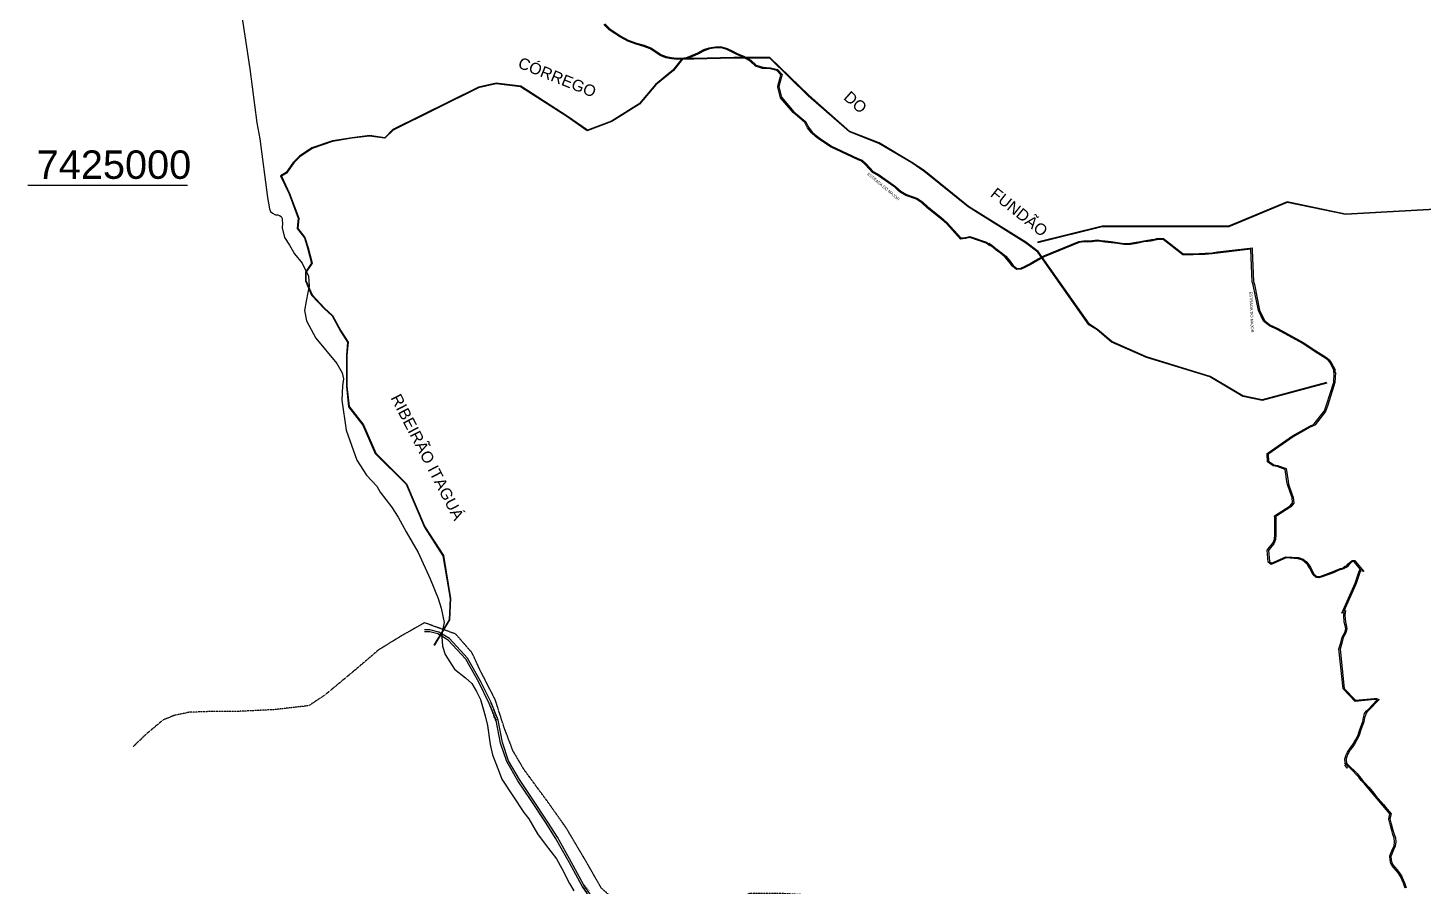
# Model space of a CAD drawing. Header units: millimetres. Extents: x 583 to 26013, y 350 to 21391.
# Drawn here: x 638 to 5547, y 12884 to 15904 of the extents above; entities that cross this region are included whole.
import ezdxf

# ---------------------------------------------------------------- set-up
doc = ezdxf.new("R2010")
doc.units = ezdxf.units.MM
doc.linetypes.add('HIDDEN', pattern=[0.375, 0.25, -0.125])
for name, color, linetype in [('1141-_REAS_POLIGONAIS', 170, 'Continuous'), ('divisa municipio', 40, 'Continuous'), ('ESTRADA ROMEIROS', 210, 'Continuous'), ('LINE', 7, 'Continuous'), ('RIOS', 140, 'Continuous')]:
    doc.layers.add(name, color=color, linetype=linetype)
doc.styles.add('EU', font='arial.ttf', dxfattribs={"height": 10})

msp = doc.modelspace()

# ---------------------------------------------------------------- linework, layer by layer
at = {"lineweight": 25}
msp.add_line((1199.96757, 15349.85691), (638.46181, 15349.85691), dxfattribs=at)
at = {"layer": '1141-_REAS_POLIGONAIS', "color": 0, "linetype": 'Continuous'}
for p, q in [((2102.80051, 13811.08541), (2096.71051, 13784.71541)), ((2265.42651, 13382.02741), (2273.54551, 13345.51541)), ((2297.90551, 13282.63441), (2306.02551, 13260.32141))]:
    msp.add_line(p, q, dxfattribs=at)
at = {"layer": 'divisa municipio', "color": 0, "linetype": 'Continuous'}
for p, q in [((1382.05751, 16008.68441), (1419.72651, 15760.55241)), ((1419.72651, 15760.55241), (1444.16051, 15570.40941)), ((1444.16051, 15570.40941), (1454.34151, 15513.43741)), ((1454.34151, 15513.43741), (1481.82951, 15307.01641)), ((1481.82951, 15307.01641), (1488.44651, 15266.93341)), ((1488.44651, 15266.93341), (1492.51951, 15258.28641)), ((1492.51951, 15258.28641), (1498.62751, 15251.67341)), ((1498.62751, 15251.67341), (1506.77251, 15247.60341)), ((1506.77251, 15247.60341), (1509.31751, 15246.58641)), ((1509.31751, 15246.58641), (1517.46251, 15246.58641)), ((1517.46251, 15246.58641), (1524.07951, 15244.04341)), ((1524.07951, 15244.04341), (1529.17051, 15240.99141)), ((1529.17051, 15240.99141), (1532.73351, 15233.36041)), ((1532.73351, 15233.36041), (1533.24251, 15226.74841)), ((1533.24251, 15226.74841), (1534.26051, 15217.08341)), ((1534.26051, 15217.08341), (1533.24251, 15200.80541)), ((1533.24251, 15200.80541), (1540.73251, 15167.05241)), ((1540.73251, 15167.05241), (1559.05751, 15139.58341)), ((1559.05751, 15139.58341), (1576.36551, 15109.06341)), ((1576.36551, 15109.06341), (1603.85351, 15076.50741)), ((1603.85351, 15076.50741), (1625.23351, 15030.72641)), ((1625.23351, 15030.72641), (1628.28751, 14995.11941)), ((1623.19651, 14972.73741), (1618.10651, 14942.21741)), ((1628.28751, 14995.11941), (1623.19651, 14972.73741)), ((1618.10651, 14942.21741), (1611.99751, 14909.66141)), ((1611.99751, 14909.66141), (1619.12451, 14873.03641)), ((1619.12451, 14873.03641), (1651.70351, 14811.99541)), ((1651.70351, 14811.99541), (1725.00451, 14723.69041)), ((1725.00451, 14723.69041), (1744.34851, 14690.11741)), ((1744.34851, 14690.11741), (1748.42051, 14668.75341)), ((1745.36651, 14644.33641), (1743.33051, 14594.48641)), ((1748.42051, 14668.75341), (1745.36651, 14644.33641)), ((1743.33051, 14594.48641), (1758.60151, 14488.68141)), ((1758.60151, 14488.68141), (1796.27051, 14382.57541)), ((1796.27051, 14382.57541), (1829.86751, 14330.69041)), ((1829.86751, 14330.69041), (1865.82151, 14290.93641)), ((1865.82151, 14290.93641), (1877.95651, 14270.72641)), ((1877.95651, 14270.72641), (1917.39551, 14218.18141)), ((1917.39551, 14218.18141), (1941.66551, 14181.80341)), ((1941.66551, 14181.80341), (1968.96951, 14131.27941)), ((1968.96951, 14131.27941), (2011.44251, 14057.51341)), ((2011.44251, 14057.51341), (2054.08151, 13965.24641)), ((2054.08151, 13965.24641), (2082.50051, 13896.27941)), ((2082.50051, 13896.27941), (2092.65051, 13861.79641)), ((2092.65051, 13861.79641), (2102.80051, 13811.08541)), ((2096.71051, 13784.71541), (2094.68051, 13762.40241)), ((2094.68051, 13762.40241), (2096.71051, 13727.91941)), ((2096.71051, 13727.91941), (2106.86051, 13699.52141)), ((2106.86051, 13699.52141), (2139.56851, 13647.75141)), ((2139.56851, 13647.75141), (2178.13751, 13617.32541)), ((2178.13751, 13617.32541), (2200.46751, 13597.04141)), ((2200.46751, 13597.04141), (2216.70651, 13568.64341)), ((2216.70651, 13568.64341), (2230.91651, 13540.24441)), ((2230.91651, 13540.24441), (2247.15651, 13483.44841)), ((2247.15651, 13483.44841), (2255.27651, 13448.96541)), ((2255.27651, 13448.96541), (2265.42651, 13382.02741)), ((2273.54551, 13345.51541), (2297.90551, 13282.63441)), ((2306.02551, 13260.32141), (2383.16451, 13142.67241)), ((2383.16451, 13142.67241), (2401.43351, 13120.35941)), ((2401.43351, 13120.35941), (2431.88351, 13067.62041)), ((2431.88351, 13067.62041), (2458.27251, 13031.10841)), ((2458.27251, 13031.10841), (2498.87251, 12980.39741)), ((2498.87251, 12980.39741), (2517.14151, 12945.91441)), ((2517.14151, 12945.91441), (2543.53151, 12893.17541)), ((2543.53151, 12893.17541), (2559.77151, 12866.80541))]:
    msp.add_line(p, q, dxfattribs=at)
at = {"layer": 'ESTRADA ROMEIROS', "color": 0}
for points in [[(2631.91787, 12834.75377), (2594.86318, 12887.7974), (2550.45869, 12969.53947), (2501.37907, 13056.21636), (2468.09564, 13108.86586), (2412.17641, 13192.57573), (2367.93409, 13258.6499), (2329.79298, 13325.34497), (2308.36385, 13388.98528), (2292.95987, 13468.31067), (2267.86158, 13529.90093), (2230.95625, 13604.69759), (2184.9216, 13686.67825), (2122.00453, 13755.13548), (2083.72346, 13778.19586), (2052.99951, 13785.91374), (2033.72531, 13785.45973)], [(2626.46316, 12830.33883), (2588.8997, 12884.11076), (2544.33707, 12966.14395), (2495.37147, 13052.61947), (2462.22592, 13105.05087), (2406.35779, 13188.68424), (2361.98016, 13254.96048), (2323.3771, 13322.46334), (2301.58108, 13387.19326), (2286.21885, 13466.30361), (2261.4735, 13527.02778), (2224.76135, 13601.43293), (2179.21671, 13682.54095), (2117.53111, 13749.65828), (2081.00561, 13771.66111), (2052.21505, 13778.89332), (2033.89016, 13778.46167)]]:
    msp.add_lwpolyline(points, dxfattribs=at)
at = {"layer": 'LINE', "color": 0}
for points in [[(5484.09467, 12876.29361), (5480.34235, 12887.34051), (5478.2056, 12893.80462), (5474.18252, 12904.91157), (5467.53318, 12918.27643), (5460.29556, 12929.40112), (5453.008, 12938.62053), (5444.44474, 12947.86163), (5438.54479, 12955.60423), (5434.04871, 12963.83503), (5430.99692, 12975.81643), (5430.4453, 12988.42217), (5430.65138, 12990.84931), (5439.86314, 13013.40796), (5445.39832, 13026.17046), (5447.33779, 13040.1442), (5446.13954, 13052.87684), (5441.45817, 13065.67025), (5436.99871, 13079.43348), (5433.57222, 13092.26764), (5431.02573, 13103.47092), (5430.51625, 13105.61818), (5426.85256, 13119.55817), (5426.53753, 13120.71481), (5430.79049, 13137.79952), (5418.44113, 13152.05614), (5405.35734, 13168.03976), (5378.23667, 13199.1854), (5366.10134, 13214.36047), (5354.0106, 13229.04158), (5340.99528, 13243.57925), (5330.01512, 13255.95136), (5320.97595, 13267.3339), (5312.2143, 13276.97967), (5301.68356, 13288.19113), (5290.92044, 13298.7934), (5281.33112, 13307.74586), (5273.9096, 13314.56061), (5272.31932, 13317.40808), (5273.83643, 13315.13347), (5272.28496, 13327.79228), (5272.61499, 13331.79624), (5273.86406, 13337.4111), (5276.03008, 13344.13009), (5277.80976, 13348.71898), (5281.26745, 13355.15597), (5288.04891, 13365.75426), (5294.75351, 13374.60891), (5302.91093, 13385.51743), (5310.50652, 13400.10684), (5318.38337, 13416.05899), (5323.66656, 13431.17994), (5334.91785, 13462.92626), (5337.81028, 13477.63554), (5341.7665, 13490.8306), (5347.65452, 13499.56235), (5353.78458, 13505.41542), (5385.9165, 13539.17948), (5383.01459, 13540.1837), (5379.48436, 13540.56224), (5375.92713, 13540.17152), (5308.08656, 13533.8649), (5266.38834, 13578.11822), (5251.28894, 13718.63116), (5257.7951, 13739.59262), (5263.01164, 13760.32478), (5271.57852, 13776.60118), (5275.04985, 13789.88986), (5272.91068, 13801.56365), (5270.16286, 13813.03414), (5268.08413, 13837.66806), (5269.67563, 13847.37566), (5261.21058, 13844.32474), (5308.58076, 13950.10028), (5320.3743, 13984.94965), (5324.48969, 13997.61686), (5328.83094, 13996.91372), (5306.64207, 14024.20436), (5306.21633, 14024.64626), (5305.44011, 14025.86235), (5299.04725, 14025.74471), (5294.17706, 14022.54771), (5287.17953, 14015.84441), (5280.7769, 14007.95275), (5275.73808, 14004.27817), (5273.07187, 14005.02063), (5268.38564, 14000.86842), (5260.06636, 13998.0275), (5256.67738, 13997.90069), (5252.2268, 13995.77396), (5243.6682, 13991.86862), (5232.61603, 13987.01134), (5188.65008, 13970.71276), (5180.02045, 13969.21776), (5173.2482, 13969.43792), (5170.9967, 13970.1823), (5160.29012, 13979.55556), (5147.92589, 14004.36992), (5140.21758, 14015.93454), (5132.82212, 14023.36027), (5130.06999, 14025.54199), (5123.52662, 14030.84679), (5107.88552, 14036.08297), (5065.36538, 14039.0883), (5012.88623, 14016.09762), (5002.86998, 14024.10823), (4999.185, 14066.4777), (5007.0795, 14077.35027), (5018.23426, 14090.50899), (5024.49159, 14104.59441), (5025.26106, 14121.11128), (5025.19383, 14180.84657), (5024.96452, 14186.66178), (5079.60156, 14221.73556), (5088.03159, 14232.77955), (5086.76581, 14251.19687), (5080.61625, 14266.79352), (5070.00572, 14297.46495), (5068.3, 14308.15956), (5061.81228, 14350.59912), (5033.87461, 14360.0708), (5020.47724, 14362.83699), (4999.73517, 14376.97913), (4998.37133, 14406.23783), (5002.18572, 14408.30715), (5088.10952, 14468.13356), (5148.70205, 14502.42483), (5164.47657, 14510.21958), (5164.67179, 14510.30154), (5199.97287, 14556.03351), (5207.97094, 14577.83912), (5233.38849, 14656.9127), (5234.64976, 14688.90908), (5234.22018, 14689.0618), (5233.2162, 14691.63354), (5233.31544, 14698.48448), (5233.46954, 14700.08017), (5221.05948, 14724.40836), (5214.16802, 14733.66146), (5205.02215, 14740.40331), (5167.34073, 14764.29401), (5123.75499, 14793.92502), (5033.90823, 14842.24577), (5006.66556, 14856.01861), (4997.45336, 14862.54319), (4986.37148, 14872.29584), (4967.91849, 14909.69498), (4949.99547, 15000.56722), (4946.27949, 15010.75572), (4941.7983, 15125.68539), (4941.7983, 15125.68539), (4824.96242, 15111.7908), (4805.80371, 15109.02146), (4781.1592, 15107.27078), (4737.95927, 15105.24183), (4701.88013, 15105.51924), (4632.84506, 15159.22068), (4615.02015, 15159.98372), (4610.20294, 15159.18127), (4609.54857, 15158.72516), (4595.78411, 15155.28227), (4594.26718, 15155.05105), (4591.91648, 15154.57221), (4590.01008, 15154.27157), (4587.92194, 15154.06941), (4587.21151, 15154.11895), (4583.93924, 15153.63017), (4580.76905, 15153.15524), (4578.04704, 15152.71202), (4565.00853, 15150.83923), (4554.1274, 15148.8662), (4538.97878, 15145.84387), (4517.77724, 15142.0845), (4494.6401, 15142.04062), (4472.06937, 15145.39285), (4449.47234, 15148.06792), (4427.92272, 15150.34672), (4413.75298, 15152.29632), (4407.52657, 15153.16618), (4400.1905, 15153.80327), (4383.51787, 15151.86053), (4367.56034, 15150.40114), (4353.20636, 15151.1617), (4337.21478, 15148.8432), (4214.44426, 15098.30831), (4184.36433, 15082.61983), (4173.40071, 15075.59767), (4163.05882, 15069.13365), (4155.4803, 15065.36662), (4146.38577, 15060.6188), (4133.15264, 15055.15538), (4116.80147, 15053.84309), (4102.25046, 15065.56811), (4090.19865, 15082.28435), (4076.49138, 15097.70567), (4060.92716, 15110.89743), (4046.87915, 15121.3265), (4034.17573, 15131.03446), (4026.44397, 15137.15097), (4022.9881, 15139.46493), (4022.78572, 15137.53952), (4009.725, 15146.78049), (3952.75342, 15166.04335), (3937.43019, 15162.93092), (3927.79585, 15161.53765), (3919.65739, 15161.05519), (3870.08469, 15215.28979), (3847.83298, 15235.08909), (3802.32417, 15270.88736), (3783.31499, 15289.00105), (3764.81356, 15301.38291), (3727.56604, 15314.63685), (3707.23058, 15325.81306), (3699.90285, 15332.12892), (3688.36001, 15343.55634), (3627.96503, 15386.10935), (3609.94632, 15395.75927), (3584.68806, 15423.41555), (3571.72753, 15435.4934), (3557.06278, 15441.43103), (3481.91875, 15476.31018), (3464.39404, 15484.68104), (3423.37035, 15511.87753), (3409.74095, 15522.2423), (3395.09655, 15534.61471), (3380.96787, 15552.47543), (3372.29036, 15571.47512), (3345.37811, 15594.39969), (3330.85446, 15606.17393), (3286.40688, 15658.23866), (3277.11354, 15696.4387), (3277.06993, 15698.88571), (3284.25697, 15725.33118), (3287.73565, 15739.43605), (3273.46753, 15753.88845), (3250.4522, 15759.62949), (3223.17852, 15761.49622), (3198.49792, 15769.34093), (3179.55943, 15787.17945), (3155.6503, 15801.37029), (3132.45537, 15810.80066), (3114.20279, 15819.72083), (3097.22957, 15827.90117), (3078.44336, 15833.88429), (3058.34516, 15834.09003), (3036.64211, 15830.18137), (3018.29988, 15823.99798), (2997.6595, 15813.34791), (2974.91976, 15802.91002), (2957.09833, 15796.22691), (2936.66502, 15793.78376), (2922.82044, 15793.22246), (2902.68066, 15795.67998), (2882.96914, 15799.27705), (2862.92423, 15807.24394), (2848.03643, 15818.15681), (2827.92295, 15830.80922), (2805.89155, 15839.06547), (2778.67575, 15846.56358), (2749.02821, 15857.72814), (2723.07776, 15871.84902), (2683.89674, 15897.72406), (2665.22794, 15915.65411)], [(2668.00986, 15918.52833), (2686.40489, 15900.86122), (2725.1396, 15875.28093), (2750.69693, 15861.37395), (2779.91438, 15850.37136), (2807.12709, 15842.87411), (2829.70803, 15834.41191), (2850.28658, 15821.46695), (2864.87669, 15810.77229), (2884.07769, 15803.14081), (2903.28248, 15799.63621), (2922.98274, 15797.23233), (2936.34607, 15797.77412), (2956.145, 15800.14141), (2973.3812, 15806.60506), (2995.90716, 15816.94482), (3016.73497, 15827.69161), (3035.64334, 15834.06585), (3058.00816, 15838.09369), (3079.08491, 15837.87793), (3098.71215, 15831.62696), (3115.94928, 15823.31943), (3134.08871, 15814.45455), (3157.43431, 15804.96293), (3181.98067, 15790.39387), (3200.57756, 15772.87712), (3223.93166, 15765.45403), (3251.07766, 15763.59604), (3275.52515, 15757.49776), (3292.15554, 15740.65257), (3288.12932, 15724.32762), (3281.07945, 15698.3869), (3281.105, 15696.95335), (3290.06813, 15660.11064), (3333.65844, 15609.05008), (3347.9349, 15597.47625), (3375.56001, 15573.94443), (3384.40528, 15554.57745), (3397.98464, 15537.41115), (3412.24396, 15525.36407), (3425.68853, 15515.13987), (3466.37081, 15488.16971), (3483.62287, 15479.92909), (3558.6564, 15445.10122), (3573.91382, 15438.92362), (3587.53297, 15426.23201), (3612.43824, 15398.96224), (3630.06902, 15389.52007), (3690.93688, 15346.63388), (3702.61891, 15335.06866), (3709.52453, 15329.11662), (3729.2104, 15318.29742), (3766.62408, 15304.98435), (3785.82546, 15292.13406), (3804.94628, 15273.91399), (3850.40134, 15238.15801), (3872.89788, 15218.14085), (3921.32369, 15165.16099), (3927.39052, 15165.52064), (3936.74527, 15166.87348), (3953.01352, 15170.17786), (4011.55899, 15150.38285), (4019.5215, 15144.74906), (4019.70326, 15146.47824), (4028.80127, 15140.38645), (4036.63115, 15134.19232), (4049.28583, 15124.52161), (4063.41505, 15114.03224), (4079.29329, 15100.57433), (4093.32394, 15084.78919), (4105.1799, 15068.3446), (4118.07018, 15057.95777), (4132.20665, 15059.09232), (4144.69358, 15064.24766), (4153.66433, 15068.93086), (4161.10393, 15072.62884), (4171.26191, 15078.9779), (4182.35679, 15086.08414), (4212.75467, 15101.93845), (4336.15045, 15152.73071), (4353.02345, 15155.17701), (4367.48362, 15154.41082), (4383.10417, 15155.83939), (4400.13145, 15157.82346), (4407.97663, 15157.14215), (4414.30231, 15156.25842), (4428.40577, 15154.31794), (4449.9178, 15152.04312), (4472.59843, 15149.35815), (4494.93175, 15146.04118), (4517.42159, 15146.08383), (4538.2382, 15149.77495), (4553.37919, 15152.79576), (4564.36713, 15154.78816), (4577.44122, 15156.66605), (4580.15128, 15157.10733), (4583.34661, 15157.58603), (4587.0533, 15158.13969), (4587.86796, 15158.08288), (4589.50535, 15158.24141), (4591.20537, 15158.5095), (4593.56616, 15158.9904), (4594.99569, 15159.2083), (4607.86456, 15162.42717), (4608.65577, 15162.97866), (4614.77441, 15163.9979), (4634.29259, 15163.16237), (4703.26626, 15109.5087), (4737.88076, 15109.24255), (4780.92362, 15111.26412), (4805.3753, 15113.00111), (4824.44003, 15115.75686), (4937.22078, 15129.1692), (4945.47634, 15129.94055), (4945.52981, 15122.10097), (4950.24944, 15011.54476), (4953.85976, 15001.64598), (4971.74027, 14910.9893), (4989.60833, 14874.77564), (4999.93751, 14865.68542), (5008.73521, 14859.45441), (5035.7582, 14845.79262), (5125.83231, 14797.3496), (5169.53665, 14767.63796), (5207.28258, 14743.70636), (5217.02054, 14736.52806), (5224.46921, 14726.52678), (5237.56324, 14700.85777), (5237.31265, 14698.26289), (5237.22713, 14692.35866), (5237.2818, 14692.21862), (5238.76257, 14691.69219), (5237.36386, 14656.20899), (5211.75422, 14576.53783), (5203.51595, 14554.07733), (5167.1933, 14507.02195), (5166.13836, 14506.57903), (5150.57458, 14498.88842), (5090.24202, 14464.74427), (5004.28872, 14404.89733), (5002.4838, 14403.91815), (5003.63788, 14379.15949), (5022.06956, 14366.59259), (5034.92517, 14363.93826), (5065.39897, 14353.60676), (5072.25211, 14308.7768), (5073.90056, 14298.44126), (5084.36864, 14268.18162), (5090.71397, 14252.08844), (5092.1255, 14231.5504), (5082.35434, 14218.74943), (5029.05161, 14184.5322), (5029.19375, 14180.92766), (5029.26117, 14121.0204), (5028.45227, 14103.65741), (5021.6567, 14088.36039), (5010.22792, 14074.87842), (5003.29938, 14065.3362), (5006.70647, 14026.16185), (5013.49607, 14020.73179), (5064.66363, 14043.14788), (5108.67394, 14040.03723), (5125.48313, 14034.41), (5132.57202, 14028.66294), (5135.4908, 14026.34911), (5143.32849, 14018.47934), (5151.39385, 14006.37904), (5163.51849, 13982.04553), (5173.02176, 13973.72573), (5173.95543, 13973.41704), (5179.74114, 13973.22895), (5187.60473, 13974.59124), (5231.11484, 13990.72084), (5242.03317, 13995.5193), (5250.5341, 13999.39833), (5255.7001, 14001.86692), (5259.32969, 14002.00274), (5266.33357, 14004.39447), (5272.04821, 14009.45789), (5274.94574, 14008.65101), (5277.99898, 14010.87759), (5284.23133, 14018.55938), (5291.6751, 14025.69015), (5297.81824, 14029.72277), (5307.60646, 14029.9029), (5309.37355, 14027.13441), (5309.63949, 14026.85838), (5338.56235, 13991.28545), (5327.23458, 13993.12015), (5324.17104, 13983.69051), (5312.30889, 13948.63845), (5268.70759, 13851.27863), (5274.72442, 13853.44719), (5272.11166, 13837.51028), (5274.12326, 13813.67187), (5276.82574, 13802.39067), (5279.14433, 13789.73772), (5275.3324, 13775.14517), (5266.77403, 13758.88495), (5261.64761, 13738.51093), (5255.35446, 13718.23575), (5270.22176, 13579.88264), (5309.65946, 13538.02836), (5375.52362, 13544.15126), (5379.47917, 13544.58573), (5383.89308, 13544.11243), (5393.10055, 13540.92614), (5356.61616, 13502.58852), (5350.72937, 13496.96772), (5345.4232, 13489.09885), (5341.6976, 13476.67299), (5338.78607, 13461.8666), (5327.43976, 13429.85215), (5322.07859, 13414.508), (5314.0742, 13398.29757), (5306.30887, 13383.38212), (5297.94971, 13372.20382), (5291.33315, 13363.46544), (5284.71902, 13353.12866), (5281.45008, 13347.04307), (5279.80147, 13342.79214), (5277.72822, 13336.36089), (5276.57899, 13331.19485), (5276.30511, 13327.87212), (5277.69726, 13316.51315), (5284.04871, 13310.68099), (5293.6893, 13301.68067), (5304.54594, 13290.98627), (5315.15272, 13279.69386), (5324.02595, 13269.92525), (5333.07948, 13258.52462), (5343.98123, 13246.24086), (5357.04581, 13231.64818), (5369.20731, 13216.88113), (5381.3083, 13201.74901), (5408.41398, 13170.62059), (5421.50105, 13154.63295), (5435.17373, 13138.84864), (5430.67089, 13120.76016), (5430.71665, 13120.59216), (5434.3971, 13106.58841), (5434.92204, 13104.37595), (5437.45615, 13093.22716), (5440.83629, 13080.56663), (5445.24033, 13066.97445), (5450.07353, 13053.7661), (5451.36381, 13040.05545), (5449.28528, 13025.07977), (5443.55001, 13011.8559), (5434.58538, 12989.90246), (5434.45272, 12988.34006), (5434.97505, 12976.40372), (5437.80061, 12965.3105), (5441.90997, 12957.78765), (5447.5096, 12950.43917), (5456.04868, 12941.22417), (5463.54791, 12931.73698), (5471.01175, 12920.26456), (5477.86557, 12906.48871), (5481.98574, 12895.11371), (5484.13509, 12888.61149), (5487.9055, 12877.51132)], [(5279.19843, 13304.26468), (5279.85599, 13298.89952), (5271.64632, 13311.20832)]]:
    msp.add_lwpolyline(points, dxfattribs=at)
at = {"layer": 'RIOS', "lineweight": 25, "flags": 128}
for points in [[(5208.00737, 14656.22041), (4981.27366, 14595.08531), (4913.54747, 14609.33253), (4798.2247, 14677.75276), (4574.5184, 14746.25527), (4452.28254, 14800.14143), (4401.90444, 14843.2895), (4373.26933, 14861.17274), (4193.00511, 15116.95148), (4149.40836, 15149.62386), (3947.48958, 15275.72621), (3792.44163, 15401.83103), (3749.04329, 15430.74097), (3633.46083, 15499.31528), (3530.81043, 15540.03893), (3386.85766, 15665.90081), (3249.27448, 15799.76068), (3122.21595, 15799.76068), (2981.57047, 15796.15715), (2940.97921, 15796.15715), (2908.04735, 15755.93767), (2846.75135, 15705.49738), (2789.13347, 15637.12898), (2692.19969, 15576.14338), (2606.82483, 15544.15246), (2535.53001, 15594.02048), (2372.83158, 15698.79007), (2285.47247, 15709.70159), (2223.5931, 15695.15292), (1922.2361, 15546.25863), (1893.85175, 15517.89602), (1840.48771, 15525.00574), (1778.89241, 15517.7648), (1710.15566, 15506.91995), (1637.621, 15481.55233), (1593.97038, 15452.47433), (1572.0686, 15430.58941), (1546.96858, 15394.75952), (1527.75053, 15383.2375), (1557.33722, 15320.41396), (1589.60135, 15234.44252), (1585.96175, 15198.07573), (1611.46775, 15165.30771), (1622.16989, 15129.66024), (1636.35412, 15076.51074), (1614.88181, 15044.32707), (1614.88181, 15014.48211), (1636.81714, 14963.33908), (1680.39855, 14916.16225), (1709.05355, 14891.10833), (1737.76767, 14837.3106), (1762.69483, 14798.16969), (1759.13371, 14751.91236), (1759.13371, 14730.21433), (1759.13371, 14643.62987), (1766.41359, 14570.88596), (1817.10462, 14505.76183), (1860.85328, 14406.74868), (1969.03441, 14298.65085), (2033.86145, 14147.50344), (2098.64225, 14046.81091), (2123.78318, 13896.08007), (2120.21124, 13821.12229), (2066.37583, 13731.46569)], [(5208.52805, 14654.28937), (4981.33127, 14593.02942), (4912.81174, 14607.44353), (4797.41014, 14675.91053), (4573.81979, 14744.37753), (4451.2057, 14798.43043), (4400.71757, 14841.67274), (4371.86726, 14859.69037), (4191.55255, 15115.54075), (4148.27691, 15147.97249), (3946.32438, 15274.09591), (3791.25356, 15400.21933), (3747.97792, 15429.04754), (3632.57632, 15497.51455), (3529.75305, 15538.30678), (3385.50114, 15664.4302), (3248.46208, 15797.76068), (3122.24157, 15797.76068), (2981.59608, 15794.15715), (2941.92651, 15794.15715), (2909.47013, 15754.51836), (2848.16309, 15704.06899), (2790.46211, 15635.60199), (2693.09227, 15574.34204), (2606.54098, 15541.9103), (2534.41503, 15592.35967), (2372.13172, 15696.86194), (2285.58078, 15707.67252), (2224.27374, 15693.25841), (1923.41702, 15544.6113), (1894.56671, 15515.78309), (1840.47216, 15522.99014), (1779.16511, 15515.78309), (1710.64558, 15504.97251), (1638.51963, 15479.74782), (1595.24398, 15450.91961), (1573.60616, 15429.29845), (1548.36227, 15393.26319), (1530.33087, 15382.45261), (1559.18118, 15321.19266), (1591.63791, 15234.70803), (1588.03149, 15198.67276), (1613.27574, 15166.24103), (1624.0943, 15130.20576), (1638.51963, 15076.15287), (1616.88181, 15043.72113), (1616.88181, 15014.89292), (1638.51963, 14964.44355), (1681.79527, 14917.59771), (1710.64558, 14892.37302), (1739.49589, 14838.32013), (1764.74013, 14798.68133), (1761.13371, 14751.83549), (1761.13371, 14730.21433), (1761.13371, 14643.7297), (1768.3462, 14571.65917), (1818.83434, 14506.7957), (1862.53151, 14407.89908), (1970.72062, 14299.79329), (2035.63373, 14148.44518), (2100.5472, 14047.54644), (2125.79109, 13896.19833), (2122.18502, 13820.52427), (2068.09046, 13730.43611)], [(5736.52089, 15274.90081), (5274.64902, 15249.26105), (5068.90777, 15292.09087), (4863.31337, 15206.49239), (4598.41424, 15206.49239), (4418.45045, 15206.49239), (4191.06962, 15149.9133)], [(5736.63174, 15272.90388), (5274.49809, 15247.2496), (5069.10559, 15290.00681), (4863.71309, 15204.49239), (4598.41424, 15204.49239), (4418.69554, 15204.49239), (4191.55255, 15147.97249)]]:
    msp.add_lwpolyline(points, dxfattribs=at)
at = {"layer": 'RIOS', "linetype": 'HIDDEN', "lineweight": 25, "flags": 128}
msp.add_lwpolyline([(8521.1121, 8612.7356), (8413.45404, 8653.52678), (8324.37852, 8698.04014), (8250.13455, 8694.31795), (8187.05736, 8642.41118), (8110.95984, 8542.96661), (8059.41822, 8479.57971), (7893.83249, 8549.68775), (7797.29809, 8583.06003), (7737.92878, 8549.68775), (7641.43749, 8505.17438), (7552.31886, 8427.28873), (7504.07322, 8434.70763), (7437.28814, 8482.9177), (7392.75038, 8494.03329), (7311.09064, 8490.33659), (7125.48072, 8479.221), (7014.11477, 8490.33659), (6943.6218, 8538.54666), (6910.20771, 8564.52554), (6753.48481, 8580.12816), (6645.82675, 8613.50044), (6560.45912, 8695.10828), (6508.50559, 8776.69062), (6445.38528, 8854.57627), (6363.72554, 8847.15738), (6248.69481, 8847.15738), (6200.44917, 8836.04178), (6181.86662, 8836.04178), (6115.08154, 8926.9806), (6079.46858, 9098.96639), (6079.46858, 9193.88235), (6007.46659, 9287.88051), (5994.48899, 9350.13803), (5989.27208, 9412.39556), (5971.12068, 9485.00385), (5945.16547, 9555.03719), (5869.88674, 9575.7897), (5802.36871, 9612.11934), (5753.04519, 9632.87185), (5682.98337, 9630.27141), (5586.92323, 9625.07054), (5519.44831, 9622.4956), (5433.77888, 9638.04723), (5361.08705, 9643.24811), (5252.04931, 9645.82305), (5194.9651, 9669.17599), (5117.05636, 9723.6577), (5022.59147, 9768.75745), (4968.09416, 9833.58992), (4944.72585, 9875.09493), (4861.68643, 9908.82414), (4801.9722, 9958.10497), (4786.4077, 9989.23374), (4716.30277, 10033.3137), (4685.13065, 10059.26708), (4617.22458, 10200.37904), (4518.57754, 10270.41239), (4482.23163, 10296.36577), (4430.32121, 10410.47908), (4404.366, 10462.36035), (4318.69657, 10547.97083), (4196.68122, 10659.4837), (4160.33531, 10729.54254), (4155.16151, 10768.44712), (4194.09432, 10796.97544), (4238.20093, 10802.15082), (4274.54685, 10820.32839), (4300.50206, 10820.32839), (4336.84797, 10820.32839), (4365.39008, 10796.97544), (4393.9753, 10773.6225), (4435.49501, 10765.84668), (4510.77373, 10771.02206), (4580.87867, 10771.02206), (4640.54978, 10796.97544), (4682.1126, 10864.40835), (4692.50331, 10911.11424), (4658.87364, 10977.55287), (4656.28674, 11029.43414), (4692.63265, 11120.21999), (4702.98024, 11182.45203), (4702.98024, 11252.51087), (4690.00264, 11296.59083), (4588.16509, 11419.11731), (4481.75736, 11502.12735), (4435.02074, 11517.70448), (4292.2671, 11512.50361), (4222.16217, 11528.05524), (4196.20696, 11564.38488), (4159.86104, 11618.8411), (4087.16921, 11732.9799), (4043.06261, 11854.89451), (4001.49978, 11976.80913), (4004.12979, 12015.71371), (4037.8457, 12059.81917), (4035.08634, 12175.38566), (4032.49944, 12198.71311), (4053.28085, 12281.72315), (4068.84535, 12359.53231), (4071.43225, 12395.86195), (4044.65786, 12435.14895), (4030.86107, 12474.23199), (4019.34938, 12566.19059), (4010.16589, 12628.24416), (3980.2441, 12722.52276), (3943.42392, 12773.07832), (3888.23677, 12814.48136), (3816.88151, 12844.3609), (3674.25721, 12844.3609), (3533.918, 12844.3609), (3439.58246, 12848.9499), (3285.44646, 12858.15341), (3179.59922, 12858.15341), (3087.54878, 12821.36487), (3021.03577, 12803.47067), (2959.93571, 12755.18477), (2908.1043, 12731.70078), (2850.58894, 12750.10779), (2774.66348, 12777.69282), (2718.31223, 12821.59432), (2656.22668, 12876.76439), (2600.99641, 12973.31199), (2534.25445, 13085.97211), (2474.45399, 13171.02171), (2384.3006, 13293.59918), (2345.19533, 13360.26726), (2312.98845, 13445.34235), (2283.06667, 13539.59545), (2227.8364, 13647.64107), (2201.11566, 13705.13113), (2143.86693, 13770.94121), (2033.7729, 13810.54471), (1949.44307, 13762.5957), (1871.23253, 13714.30914), (1790.69378, 13645.34657), (1682.56145, 13555.68247), (1627.33118, 13518.91943), (1506.9542, 13504.97394), (1366.61499, 13498.09043), (1276.89275, 13498.09043), (1205.5806, 13495.77044), (1152.63543, 13484.27242), (1113.53015, 13468.1854), (1056.01479, 13419.92435), (1007.72603, 13373.9323)], dxfattribs=at)

# ---------------------------------------------------------------- texts
at = {"color": 0, "linetype": 'Continuous', "lineweight": 20, "style": 'EU'}
for s, rotation, p in [('ESTRADA DO MAJOR', 320.13753552, (3590.28497, 15388.00026)), ('ESTRADA DO MAJOR', 272.34413675, (4936.09393, 14975.63273)), ('ESTRADA', 286.83643262, (2261.4735, 13527.02778)), ('DOS ', 309.08484501, (2588.8997, 12884.11076))]:
    msp.add_text(s, height=10, rotation=rotation, dxfattribs=at).set_placement(p)
at = {"lineweight": 25, "insert": (669.33831, 15473.02066), "char_height": 100, "width": 458.4204714, "attachment_point": 1, "style": 'EU'}
msp.add_mtext('7425000', dxfattribs=at)
at = {"layer": 'RIOS', "lineweight": 25, "char_height": 40, "attachment_point": 1, "style": 'EU'}
for s, insert, width, rotation in [('CÓRREGO', (2374.23257, 15802.77608), 223.5903521, 338.2137747), ('DO', (3531.81691, 15685.42926), 137.0392424, 318.741729), ('FUNDÃO', (4046.80783, 15345.27266), 198.3464602, 321.36167598), ('RIBEIRÃO ITAGUÁ', (1949.05729, 14620.86763), 712.243663, 297.36774051)]:
    msp.add_mtext(s, dxfattribs=dict(at, insert=insert, width=width, rotation=rotation))

doc.saveas('drawing.dxf')
